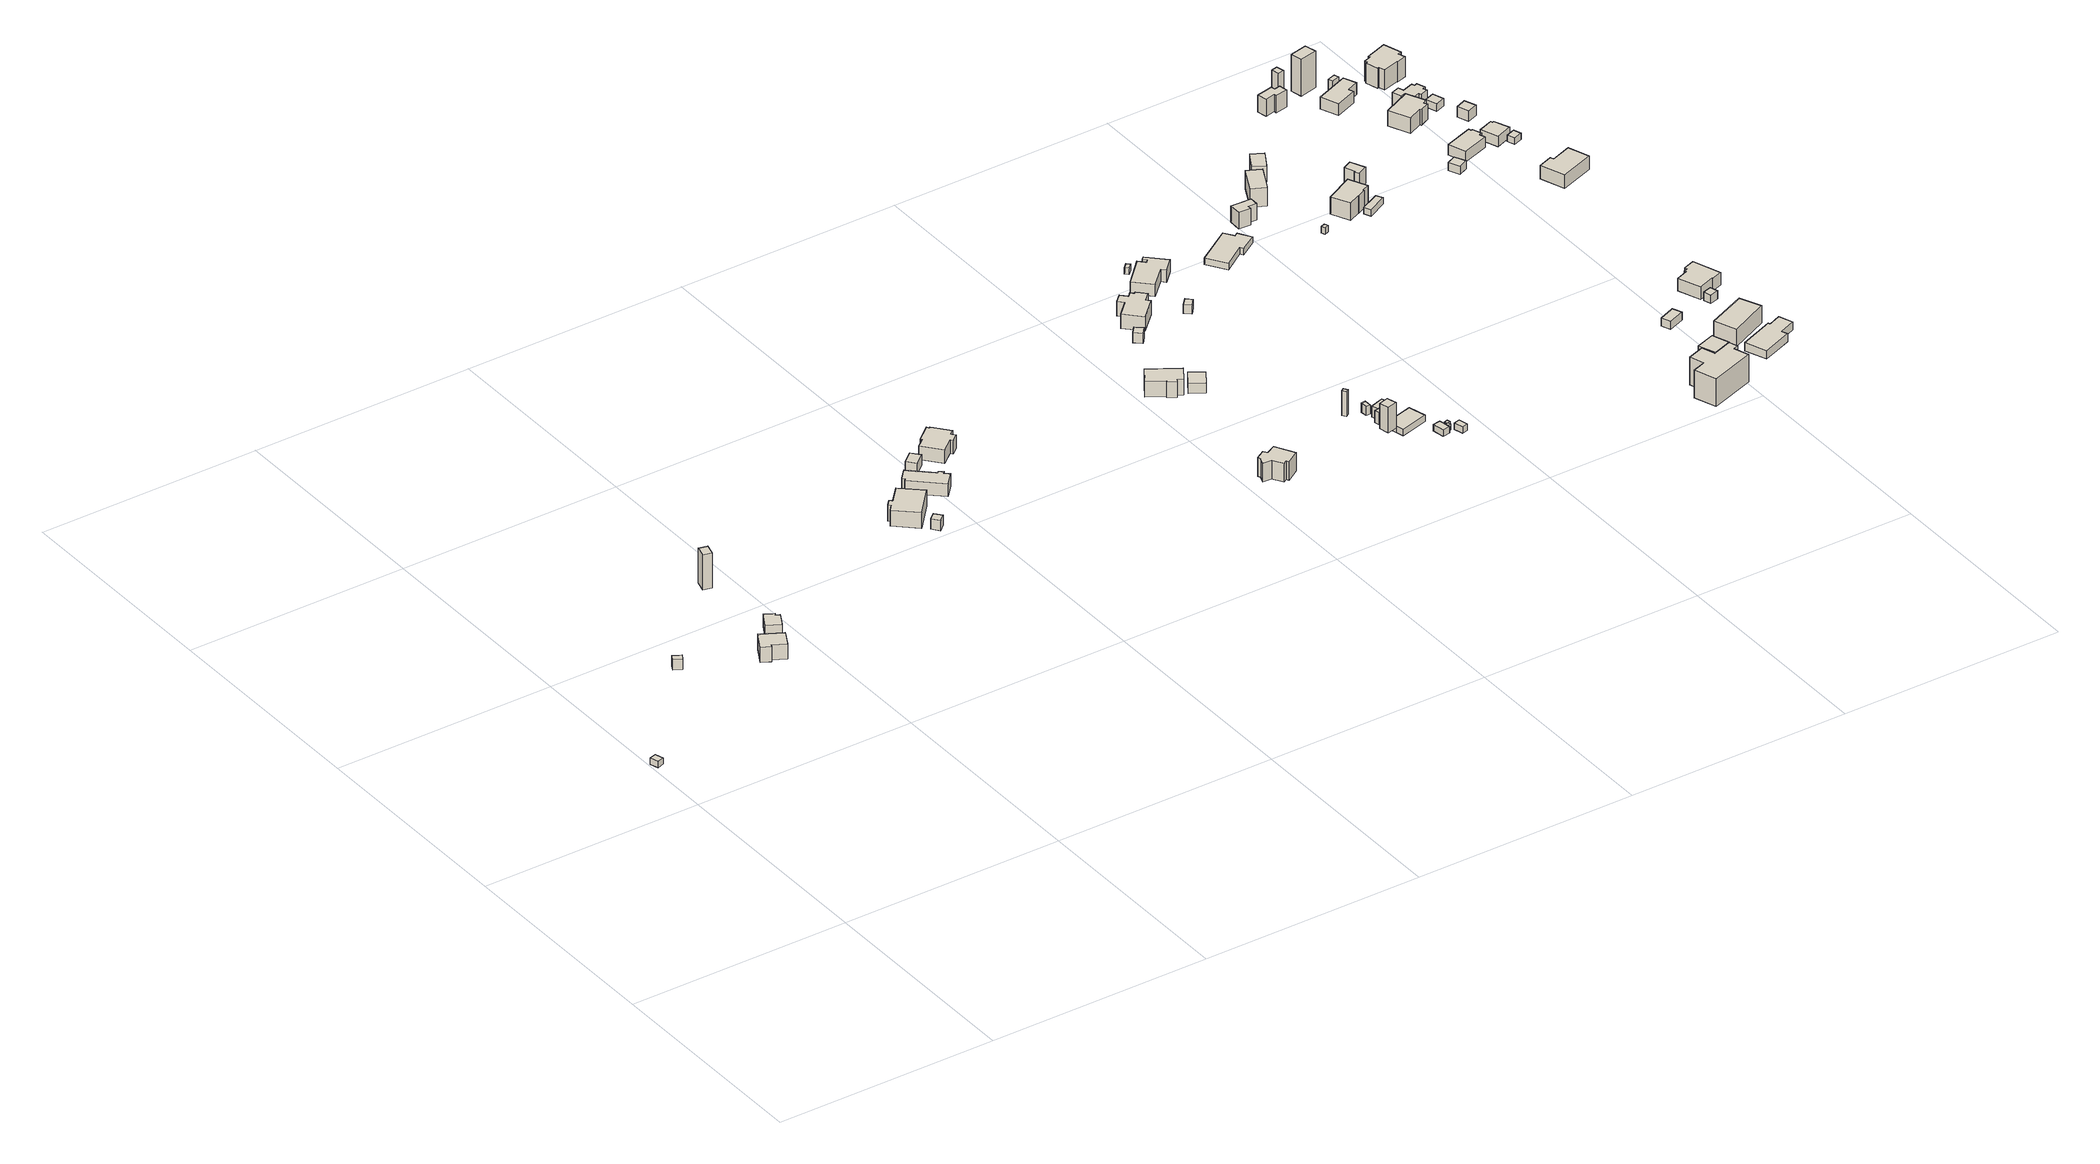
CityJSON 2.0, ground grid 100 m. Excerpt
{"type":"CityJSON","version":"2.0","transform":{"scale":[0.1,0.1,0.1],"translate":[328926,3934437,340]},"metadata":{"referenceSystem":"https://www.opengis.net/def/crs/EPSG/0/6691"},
"CityObjects":{
"building1":{"type":"Building","attributes":{"usage":"422","storeysAboveGround":1,"BuildingIDAttribute.prefecture":"14","BuildingIDAttribute.city":"14151","BuildingDetailAttribute.totalFloorArea":10.19,"BuildingDetailAttribute.buildingFootprintArea":10.19,"BuildingDetailAttribute.buildingStructureType":"601","BuildingDetailAttribute.buildingStructureOrgType":"1","BuildingDetailAttribute.orgUsage":"133","BuildingDetailAttribute.surveyYear":2015,"BuildingLandSlideRiskAttribute.description":"1","BuildingLandSlideRiskAttribute.areaType":"1"},"geometry":[{"type":"Solid","lod":"1","boundaries":[[[[0,1,2,3]],[[2,4,5,3]],[[1,6,4,2]],[[0,7,6,1]],[[3,5,7,0]],[[4,6,7,5]]]]}]},
"building2":{"type":"Building","attributes":{"usage":"422","measuredHeight":6.3,"storeysAboveGround":1,"BuildingIDAttribute.prefecture":"14","BuildingIDAttribute.city":"14151","BuildingDetailAttribute.totalFloorArea":9.42,"BuildingDetailAttribute.buildingFootprintArea":9.42,"BuildingDetailAttribute.buildingStructureType":"601","BuildingDetailAttribute.buildingStructureOrgType":"1","BuildingDetailAttribute.orgUsage":"133","BuildingDetailAttribute.surveyYear":2015,"BuildingLandSlideRiskAttribute.description":"1","BuildingLandSlideRiskAttribute.areaType":"1"},"geometry":[{"type":"Solid","lod":"1","boundaries":[[[[8,9,10,11]],[[10,12,13,11]],[[9,14,12,10]],[[8,15,14,9]],[[11,13,15,8]],[[12,14,15,13]]]]}]},
"building3":{"type":"Building","attributes":{"usage":"422","measuredHeight":7.4,"storeysAboveGround":1,"BuildingIDAttribute.prefecture":"14","BuildingIDAttribute.city":"14151","BuildingDetailAttribute.totalFloorArea":75.55,"BuildingDetailAttribute.buildingFootprintArea":75.55,"BuildingDetailAttribute.buildingStructureType":"601","BuildingDetailAttribute.buildingStructureOrgType":"1","BuildingDetailAttribute.orgUsage":"133","BuildingDetailAttribute.surveyYear":2015,"BuildingLandSlideRiskAttribute.description":"1","BuildingLandSlideRiskAttribute.areaType":"1"},"geometry":[{"type":"Solid","lod":"1","boundaries":[[[[16,17,18,19,20,21]],[[20,22,23,21]],[[19,24,22,20]],[[18,25,24,19]],[[17,26,25,18]],[[16,27,26,17]],[[21,23,27,16]],[[22,24,25,26,27,23]]]]}]},
"building4":{"type":"Building","attributes":{"usage":"422","measuredHeight":6.8,"storeysAboveGround":1,"BuildingIDAttribute.prefecture":"14","BuildingIDAttribute.city":"14151","BuildingDetailAttribute.totalFloorArea":19.65,"BuildingDetailAttribute.buildingFootprintArea":19.65,"BuildingDetailAttribute.buildingStructureType":"601","BuildingDetailAttribute.buildingStructureOrgType":"1","BuildingDetailAttribute.orgUsage":"133","BuildingDetailAttribute.surveyYear":2015,"BuildingLandSlideRiskAttribute.description":"1","BuildingLandSlideRiskAttribute.areaType":"1"},"geometry":[{"type":"Solid","lod":"1","boundaries":[[[[28,29,30,31,32,33]],[[32,34,35,33]],[[31,36,34,32]],[[30,37,36,31]],[[29,38,37,30]],[[28,39,38,29]],[[33,35,39,28]],[[34,36,37,38,39,35]]]]}]},
"building5":{"type":"Building","attributes":{"measuredHeight":18.3,"BuildingIDAttribute.prefecture":"14","BuildingIDAttribute.city":"14151","BuildingDetailAttribute.surveyYear":2015,"BuildingLandSlideRiskAttribute.description":"1","BuildingLandSlideRiskAttribute.areaType":"1"},"geometry":[{"type":"Solid","lod":"1","boundaries":[[[[40,41,42,43]],[[42,44,45,43]],[[41,46,44,42]],[[40,47,46,41]],[[43,45,47,40]],[[44,46,47,45]]]]}]},
"building6":{"type":"Building","attributes":{"usage":"411","measuredHeight":9.2,"storeysAboveGround":2,"BuildingIDAttribute.prefecture":"14","BuildingIDAttribute.city":"14151","BuildingDetailAttribute.totalFloorArea":273.67,"BuildingDetailAttribute.buildingFootprintArea":136.83,"BuildingDetailAttribute.buildingStructureType":"601","BuildingDetailAttribute.buildingStructureOrgType":"1","BuildingDetailAttribute.orgUsage":"10","BuildingDetailAttribute.surveyYear":2015,"BuildingLandSlideRiskAttribute.description":"1","BuildingLandSlideRiskAttribute.areaType":"1"},"geometry":[{"type":"Solid","lod":"1","boundaries":[[[[48,49,50,51,52,53,54,55]],[[54,56,57,55]],[[53,58,56,54]],[[52,59,58,53]],[[51,60,59,52]],[[50,61,60,51]],[[49,62,61,50]],[[48,63,62,49]],[[55,57,63,48]],[[56,58,59,60,61,62,63,57]]]]}]},
"building7":{"type":"Building","attributes":{"measuredHeight":5.4,"BuildingIDAttribute.prefecture":"14","BuildingIDAttribute.city":"14151","BuildingDetailAttribute.surveyYear":2015,"BuildingLandSlideRiskAttribute.description":"1","BuildingLandSlideRiskAttribute.areaType":"1"},"geometry":[{"type":"Solid","lod":"1","boundaries":[[[[64,65,66,67]],[[66,68,69,67]],[[65,70,68,66]],[[64,71,70,65]],[[67,69,71,64]],[[68,70,71,69]]]]}]},
"building8":{"type":"Building","attributes":{"usage":"411","measuredHeight":6.7,"storeysAboveGround":1,"BuildingIDAttribute.prefecture":"14","BuildingIDAttribute.city":"14151","BuildingDetailAttribute.totalFloorArea":106.55,"BuildingDetailAttribute.buildingFootprintArea":106.55,"BuildingDetailAttribute.buildingStructureType":"601","BuildingDetailAttribute.buildingStructureOrgType":"1","BuildingDetailAttribute.orgUsage":"10","BuildingDetailAttribute.surveyYear":2015,"BuildingLandSlideRiskAttribute.description":"1","BuildingLandSlideRiskAttribute.areaType":"1"},"geometry":[{"type":"Solid","lod":"1","boundaries":[[[[72,73,74,75,76,77,78,79,80,81]],[[80,82,83,81]],[[79,84,82,80]],[[78,85,84,79]],[[77,86,85,78]],[[76,87,86,77]],[[75,88,87,76]],[[74,89,88,75]],[[73,90,89,74]],[[72,91,90,73]],[[81,83,91,72]],[[82,84,85,86,87,88,89,90,91,83]]]]}]},
"building9":{"type":"Building","attributes":{"usage":"411","measuredHeight":5.5,"storeysAboveGround":1,"BuildingIDAttribute.prefecture":"14","BuildingIDAttribute.city":"14151","BuildingDetailAttribute.totalFloorArea":28.78,"BuildingDetailAttribute.buildingFootprintArea":28.78,"BuildingDetailAttribute.buildingStructureType":"601","BuildingDetailAttribute.buildingStructureOrgType":"1","BuildingDetailAttribute.orgUsage":"10","BuildingDetailAttribute.surveyYear":2015},"geometry":[{"type":"Solid","lod":"1","boundaries":[[[[92,93,94,95]],[[94,96,97,95]],[[93,98,96,94]],[[92,99,98,93]],[[95,97,99,92]],[[96,98,99,97]]]]}]},
"building10":{"type":"Building","attributes":{"usage":"411","measuredHeight":8.8,"storeysAboveGround":2,"BuildingIDAttribute.prefecture":"14","BuildingIDAttribute.city":"14151","BuildingDetailAttribute.totalFloorArea":216.86,"BuildingDetailAttribute.buildingFootprintArea":108.43,"BuildingDetailAttribute.buildingStructureType":"601","BuildingDetailAttribute.buildingStructureOrgType":"1","BuildingDetailAttribute.orgUsage":"10","BuildingDetailAttribute.surveyYear":2015},"geometry":[{"type":"Solid","lod":"1","boundaries":[[[[100,101,102,103,104,105,106,107,108,109,110,111]],[[110,112,113,111]],[[109,114,112,110]],[[108,115,114,109]],[[107,116,115,108]],[[106,117,116,107]],[[105,118,117,106]],[[104,119,118,105]],[[103,120,119,104]],[[102,121,120,103]],[[101,122,121,102]],[[100,123,122,101]],[[111,113,123,100]],[[112,114,115,116,117,118,119,120,121,122,123,113]]]]}]},
"building11":{"type":"Building","attributes":{"usage":"411","measuredHeight":16.4,"storeysAboveGround":1,"BuildingIDAttribute.prefecture":"14","BuildingIDAttribute.city":"14151","BuildingDetailAttribute.totalFloorArea":90.02,"BuildingDetailAttribute.buildingFootprintArea":90.02,"BuildingDetailAttribute.buildingStructureType":"601","BuildingDetailAttribute.buildingStructureOrgType":"1","BuildingDetailAttribute.orgUsage":"10","BuildingDetailAttribute.surveyYear":2015},"geometry":[{"type":"Solid","lod":"1","boundaries":[[[[124,125,126,127,128,129,130,131,132,133,134]],[[133,135,136,134]],[[132,137,135,133]],[[131,138,137,132]],[[130,139,138,131]],[[129,140,139,130]],[[128,141,140,129]],[[127,142,141,128]],[[126,143,142,127]],[[125,144,143,126]],[[124,145,144,125]],[[134,136,145,124]],[[135,137,138,139,140,141,142,143,144,145,136]]]]}]},
"building12":{"type":"Building","attributes":{"measuredHeight":16.1,"BuildingIDAttribute.prefecture":"14","BuildingIDAttribute.city":"14151","BuildingDetailAttribute.surveyYear":2015},"geometry":[{"type":"Solid","lod":"1","boundaries":[[[[146,147,148,149]],[[148,150,151,149]],[[147,152,150,148]],[[146,153,152,147]],[[149,151,153,146]],[[150,152,153,151]]]]}]},
"building13":{"type":"Building","attributes":{"usage":"411","measuredHeight":8.1,"storeysAboveGround":1,"BuildingIDAttribute.prefecture":"14","BuildingIDAttribute.city":"14151","BuildingDetailAttribute.totalFloorArea":107.47,"BuildingDetailAttribute.buildingFootprintArea":107.47,"BuildingDetailAttribute.buildingStructureType":"601","BuildingDetailAttribute.buildingStructureOrgType":"1","BuildingDetailAttribute.orgUsage":"10","BuildingDetailAttribute.surveyYear":2015,"BuildingLandSlideRiskAttribute.description":"1","BuildingLandSlideRiskAttribute.areaType":"1"},"geometry":[{"type":"Solid","lod":"1","boundaries":[[[[154,155,156,157,158,159,160,161]],[[160,162,163,161]],[[159,164,162,160]],[[158,165,164,159]],[[157,166,165,158]],[[156,167,166,157]],[[155,168,167,156]],[[154,169,168,155]],[[161,163,169,154]],[[162,164,165,166,167,168,169,163]]]]}]},
"building14":{"type":"Building","attributes":{"measuredHeight":11.3,"BuildingIDAttribute.prefecture":"14","BuildingIDAttribute.city":"14151","BuildingDetailAttribute.surveyYear":2015},"geometry":[{"type":"Solid","lod":"1","boundaries":[[[[170,171,172,173]],[[172,174,175,173]],[[171,176,174,172]],[[170,177,176,171]],[[173,175,177,170]],[[174,176,177,175]]]]}]},
"building15":{"type":"Building","attributes":{"measuredHeight":12.8,"BuildingIDAttribute.prefecture":"14","BuildingIDAttribute.city":"14151","BuildingDetailAttribute.surveyYear":2015,"BuildingLandSlideRiskAttribute.description":"1","BuildingLandSlideRiskAttribute.areaType":"1"},"geometry":[{"type":"Solid","lod":"1","boundaries":[[[[178,179,180,181]],[[180,182,183,181]],[[179,184,182,180]],[[178,185,184,179]],[[181,183,185,178]],[[182,184,185,183]]]]}]},
"building16":{"type":"Building","attributes":{"measuredHeight":8.2,"BuildingIDAttribute.prefecture":"14","BuildingIDAttribute.city":"14151","BuildingDetailAttribute.surveyYear":2015},"geometry":[{"type":"Solid","lod":"1","boundaries":[[[[186,187,188,189]],[[188,190,191,189]],[[187,192,190,188]],[[186,193,192,187]],[[189,191,193,186]],[[190,192,193,191]]]]}]},
"building17":{"type":"Building","attributes":{"measuredHeight":5.4,"BuildingIDAttribute.prefecture":"14","BuildingIDAttribute.city":"14151","BuildingDetailAttribute.surveyYear":2015,"BuildingLandSlideRiskAttribute.description":"1","BuildingLandSlideRiskAttribute.areaType":"1"},"geometry":[{"type":"Solid","lod":"1","boundaries":[[[[194,195,196,197]],[[196,198,199,197]],[[195,200,198,196]],[[194,201,200,195]],[[197,199,201,194]],[[198,200,201,199]]]]}]},
"building18":{"type":"Building","attributes":{"usage":"451","measuredHeight":5.1,"storeysAboveGround":1,"BuildingIDAttribute.prefecture":"14","BuildingIDAttribute.city":"14151","BuildingDetailAttribute.totalFloorArea":43.35,"BuildingDetailAttribute.buildingFootprintArea":43.35,"BuildingDetailAttribute.buildingStructureType":"601","BuildingDetailAttribute.buildingStructureOrgType":"1","BuildingDetailAttribute.orgUsage":"200","BuildingDetailAttribute.surveyYear":2015,"BuildingLandSlideRiskAttribute.description":"1","BuildingLandSlideRiskAttribute.areaType":"1"},"geometry":[{"type":"Solid","lod":"1","boundaries":[[[[202,203,204,205]],[[204,206,207,205]],[[203,208,206,204]],[[202,209,208,203]],[[205,207,209,202]],[[206,208,209,207]]]]}]},
"building19":{"type":"Building","attributes":{"usage":"411","storeysAboveGround":2,"BuildingIDAttribute.prefecture":"14","BuildingIDAttribute.city":"14151","BuildingDetailAttribute.totalFloorArea":232.28,"BuildingDetailAttribute.buildingFootprintArea":116.14,"BuildingDetailAttribute.buildingStructureType":"601","BuildingDetailAttribute.buildingStructureOrgType":"1","BuildingDetailAttribute.orgUsage":"10","BuildingDetailAttribute.surveyYear":2015,"BuildingLandSlideRiskAttribute.description":"1","BuildingLandSlideRiskAttribute.areaType":"1"},"geometry":[{"type":"Solid","lod":"1","boundaries":[[[[210,211,212,213,214]],[[213,215,216,214]],[[212,217,215,213]],[[211,218,217,212]],[[210,219,218,211]],[[214,216,219,210]],[[215,217,218,219,216]]]]}]},
"building20":{"type":"Building","attributes":{"usage":"411","storeysAboveGround":2,"BuildingIDAttribute.prefecture":"14","BuildingIDAttribute.city":"14151","BuildingDetailAttribute.totalFloorArea":31.15,"BuildingDetailAttribute.buildingFootprintArea":15.57,"BuildingDetailAttribute.buildingStructureType":"601","BuildingDetailAttribute.buildingStructureOrgType":"1","BuildingDetailAttribute.orgUsage":"10","BuildingDetailAttribute.surveyYear":2015,"BuildingLandSlideRiskAttribute.description":"1","BuildingLandSlideRiskAttribute.areaType":"1"},"geometry":[{"type":"Solid","lod":"1","boundaries":[[[[220,221,222,223]],[[222,224,225,223]],[[221,226,224,222]],[[220,227,226,221]],[[223,225,227,220]],[[224,226,227,225]]]]}]},
"building21":{"type":"Building","attributes":{"BuildingIDAttribute.prefecture":"14","BuildingIDAttribute.city":"14151","BuildingDetailAttribute.surveyYear":2015,"BuildingLandSlideRiskAttribute.description":"1","BuildingLandSlideRiskAttribute.areaType":"1"},"geometry":[{"type":"Solid","lod":"1","boundaries":[[[[228,229,230,231,232,233,234,235]],[[234,236,237,235]],[[233,238,236,234]],[[232,239,238,233]],[[231,240,239,232]],[[230,241,240,231]],[[229,242,241,230]],[[228,243,242,229]],[[235,237,243,228]],[[236,238,239,240,241,242,243,237]]]]}]},
"building22":{"type":"Building","attributes":{"measuredHeight":5.1,"BuildingIDAttribute.prefecture":"14","BuildingIDAttribute.city":"14151","BuildingDetailAttribute.surveyYear":2015},"geometry":[{"type":"Solid","lod":"1","boundaries":[[[[244,245,246,247]],[[246,248,249,247]],[[245,250,248,246]],[[244,251,250,245]],[[247,249,251,244]],[[248,250,251,249]]]]}]},
"building23":{"type":"Building","attributes":{"BuildingIDAttribute.prefecture":"14","BuildingIDAttribute.city":"14151","BuildingDetailAttribute.surveyYear":2015,"BuildingLandSlideRiskAttribute.description":"1","BuildingLandSlideRiskAttribute.areaType":"1"},"geometry":[{"type":"Solid","lod":"1","boundaries":[[[[252,253,254,255]],[[254,256,257,255]],[[253,258,256,254]],[[252,259,258,253]],[[255,257,259,252]],[[256,258,259,257]]]]}]},
"building24":{"type":"Building","attributes":{"usage":"411","measuredHeight":8.2,"storeysAboveGround":2,"BuildingIDAttribute.prefecture":"14","BuildingIDAttribute.city":"14151","BuildingDetailAttribute.totalFloorArea":220.27,"BuildingDetailAttribute.buildingFootprintArea":110.14,"BuildingDetailAttribute.buildingStructureType":"601","BuildingDetailAttribute.buildingStructureOrgType":"1","BuildingDetailAttribute.orgUsage":"10","BuildingDetailAttribute.surveyYear":2015},"geometry":[{"type":"Solid","lod":"1","boundaries":[[[[260,261,262,263,264,265,266,267,268,269,270,271]],[[270,272,273,271]],[[269,274,272,270]],[[268,275,274,269]],[[267,276,275,268]],[[266,277,276,267]],[[265,278,277,266]],[[264,279,278,265]],[[263,280,279,264]],[[262,281,280,263]],[[261,282,281,262]],[[260,283,282,261]],[[271,273,283,260]],[[272,274,275,276,277,278,279,280,281,282,283,273]]]]}]},
"building25":{"type":"Building","attributes":{"measuredHeight":4.7,"BuildingIDAttribute.prefecture":"14","BuildingIDAttribute.city":"14151","BuildingDetailAttribute.surveyYear":2015},"geometry":[{"type":"Solid","lod":"1","boundaries":[[[[284,285,286,287]],[[286,288,289,287]],[[285,290,288,286]],[[284,291,290,285]],[[287,289,291,284]],[[288,290,291,289]]]]}]},
"building26":{"type":"Building","attributes":{"usage":"411","measuredHeight":8.2,"storeysAboveGround":2,"BuildingIDAttribute.prefecture":"14","BuildingIDAttribute.city":"14151","BuildingDetailAttribute.totalFloorArea":263.45,"BuildingDetailAttribute.buildingFootprintArea":131.73,"BuildingDetailAttribute.buildingStructureType":"601","BuildingDetailAttribute.buildingStructureOrgType":"1","BuildingDetailAttribute.orgUsage":"10","BuildingDetailAttribute.surveyYear":2015},"geometry":[{"type":"Solid","lod":"1","boundaries":[[[[292,293,294,295,296,297,298,299,300,301]],[[300,302,303,301]],[[299,304,302,300]],[[298,305,304,299]],[[297,306,305,298]],[[296,307,306,297]],[[295,308,307,296]],[[294,309,308,295]],[[293,310,309,294]],[[292,311,310,293]],[[301,303,311,292]],[[302,304,305,306,307,308,309,310,311,303]]]]}]},
"building27":{"type":"Building","attributes":{"BuildingIDAttribute.prefecture":"14","BuildingIDAttribute.city":"14151","BuildingDetailAttribute.surveyYear":2015},"geometry":[{"type":"Solid","lod":"1","boundaries":[[[[312,313,314,315]],[[314,316,317,315]],[[313,318,316,314]],[[312,319,318,313]],[[315,317,319,312]],[[316,318,319,317]]]]}]},
"building28":{"type":"Building","attributes":{"usage":"411","storeysAboveGround":1,"BuildingIDAttribute.prefecture":"14","BuildingIDAttribute.city":"14151","BuildingDetailAttribute.totalFloorArea":179.4,"BuildingDetailAttribute.buildingFootprintArea":179.4,"BuildingDetailAttribute.buildingStructureType":"601","BuildingDetailAttribute.buildingStructureOrgType":"1","BuildingDetailAttribute.orgUsage":"10","BuildingDetailAttribute.surveyYear":2015},"geometry":[{"type":"Solid","lod":"1","boundaries":[[[[320,321,322,323,324,325,326,327]],[[326,328,329,327]],[[325,330,328,326]],[[324,331,330,325]],[[323,332,331,324]],[[322,333,332,323]],[[321,334,333,322]],[[320,335,334,321]],[[327,329,335,320]],[[328,330,331,332,333,334,335,329]]]]}]},
"building29":{"type":"Building","attributes":{"usage":"411","measuredHeight":8.6,"storeysAboveGround":2,"BuildingIDAttribute.prefecture":"14","BuildingIDAttribute.city":"14151","BuildingDetailAttribute.totalFloorArea":76.96,"BuildingDetailAttribute.buildingFootprintArea":38.48,"BuildingDetailAttribute.buildingStructureType":"601","BuildingDetailAttribute.buildingStructureOrgType":"1","BuildingDetailAttribute.orgUsage":"10","BuildingDetailAttribute.surveyYear":2015},"geometry":[{"type":"Solid","lod":"1","boundaries":[[[[336,337,338,339,340,341]],[[340,342,343,341]],[[339,344,342,340]],[[338,345,344,339]],[[337,346,345,338]],[[336,347,346,337]],[[341,343,347,336]],[[342,344,345,346,347,343]]]]}]},
"building30":{"type":"Building","attributes":{"usage":"451","measuredHeight":20.8,"storeysAboveGround":1,"BuildingIDAttribute.prefecture":"14","BuildingIDAttribute.city":"14151","BuildingDetailAttribute.totalFloorArea":128.22,"BuildingDetailAttribute.buildingFootprintArea":128.22,"BuildingDetailAttribute.buildingStructureType":"601","BuildingDetailAttribute.buildingStructureOrgType":"1","BuildingDetailAttribute.orgUsage":"200","BuildingDetailAttribute.surveyYear":2015},"geometry":[{"type":"Solid","lod":"1","boundaries":[[[[348,349,350,351,352,353,354,355,356,357]],[[356,358,359,357]],[[355,360,358,356]],[[354,361,360,355]],[[353,362,361,354]],[[352,363,362,353]],[[351,364,363,352]],[[350,365,364,351]],[[349,366,365,350]],[[348,367,366,349]],[[357,359,367,348]],[[358,360,361,362,363,364,365,366,367,359]]]]}]},
"building31":{"type":"Building","attributes":{"BuildingIDAttribute.prefecture":"14","BuildingIDAttribute.city":"14151","BuildingDetailAttribute.surveyYear":2015},"geometry":[{"type":"Solid","lod":"1","boundaries":[[[[368,369,370,371]],[[370,372,373,371]],[[369,374,372,370]],[[368,375,374,369]],[[371,373,375,368]],[[372,374,375,373]]]]}]},
"building32":{"type":"Building","attributes":{"measuredHeight":10.4,"BuildingIDAttribute.prefecture":"14","BuildingIDAttribute.city":"14151","BuildingDetailAttribute.surveyYear":2015},"geometry":[{"type":"Solid","lod":"1","boundaries":[[[[376,377,378,379]],[[378,380,381,379]],[[377,382,380,378]],[[376,383,382,377]],[[379,381,383,376]],[[380,382,383,381]]]]}]},
"building33":{"type":"Building","attributes":{"usage":"411","measuredHeight":10.1,"storeysAboveGround":1,"BuildingIDAttribute.prefecture":"14","BuildingIDAttribute.city":"14151","BuildingDetailAttribute.totalFloorArea":69.67,"BuildingDetailAttribute.buildingFootprintArea":69.67,"BuildingDetailAttribute.buildingStructureType":"601","BuildingDetailAttribute.buildingStructureOrgType":"1","BuildingDetailAttribute.orgUsage":"10","BuildingDetailAttribute.surveyYear":2015,"BuildingLandSlideRiskAttribute.description":"1","BuildingLandSlideRiskAttribute.areaType":"1"},"geometry":[{"type":"Solid","lod":"1","boundaries":[[[[384,385,386,387]],[[386,388,389,387]],[[385,390,388,386]],[[384,391,390,385]],[[387,389,391,384]],[[388,390,391,389]]]]}]},
"building34":{"type":"Building","attributes":{"measuredHeight":4.2,"BuildingIDAttribute.prefecture":"14","BuildingIDAttribute.city":"14151","BuildingDetailAttribute.surveyYear":2015},"geometry":[{"type":"Solid","lod":"1","boundaries":[[[[392,393,394,395]],[[394,396,397,395]],[[393,398,396,394]],[[392,399,398,393]],[[395,397,399,392]],[[396,398,399,397]]]]}]},
"building35":{"type":"Building","attributes":{"usage":"411","measuredHeight":9.4,"storeysAboveGround":2,"BuildingIDAttribute.prefecture":"14","BuildingIDAttribute.city":"14151","BuildingDetailAttribute.totalFloorArea":213.26,"BuildingDetailAttribute.buildingFootprintArea":106.63,"BuildingDetailAttribute.buildingStructureType":"601","BuildingDetailAttribute.buildingStructureOrgType":"1","BuildingDetailAttribute.orgUsage":"10","BuildingDetailAttribute.surveyYear":2015},"geometry":[{"type":"Solid","lod":"1","boundaries":[[[[400,401,402,403,404,405,406,407]],[[406,408,409,407]],[[405,410,408,406]],[[404,411,410,405]],[[403,412,411,404]],[[402,413,412,403]],[[401,414,413,402]],[[400,415,414,401]],[[407,409,415,400]],[[408,410,411,412,413,414,415,409]]]]}]},
"building36":{"type":"Building","attributes":{"BuildingIDAttribute.prefecture":"14","BuildingIDAttribute.city":"14151","BuildingDetailAttribute.surveyYear":2015},"geometry":[{"type":"Solid","lod":"1","boundaries":[[[[416,417,418,419]],[[418,420,421,419]],[[417,422,420,418]],[[416,423,422,417]],[[419,421,423,416]],[[420,422,423,421]]]]}]},
"building37":{"type":"Building","attributes":{"usage":"411","measuredHeight":8,"storeysAboveGround":1,"BuildingIDAttribute.prefecture":"14","BuildingIDAttribute.city":"14151","BuildingDetailAttribute.totalFloorArea":41.33,"BuildingDetailAttribute.buildingFootprintArea":41.33,"BuildingDetailAttribute.buildingStructureType":"601","BuildingDetailAttribute.buildingStructureOrgType":"1","BuildingDetailAttribute.orgUsage":"10","BuildingDetailAttribute.surveyYear":2015,"BuildingLandSlideRiskAttribute.description":"1","BuildingLandSlideRiskAttribute.areaType":"1"},"geometry":[{"type":"Solid","lod":"1","boundaries":[[[[424,425,426,427]],[[426,428,429,427]],[[425,430,428,426]],[[424,431,430,425]],[[427,429,431,424]],[[428,430,431,429]]]]}]},
"building38":{"type":"Building","attributes":{"usage":"411","measuredHeight":5.8,"storeysAboveGround":1,"BuildingIDAttribute.prefecture":"14","BuildingIDAttribute.city":"14151","BuildingDetailAttribute.totalFloorArea":170.29,"BuildingDetailAttribute.buildingFootprintArea":170.29,"BuildingDetailAttribute.buildingStructureType":"601","BuildingDetailAttribute.buildingStructureOrgType":"1","BuildingDetailAttribute.orgUsage":"10","BuildingDetailAttribute.surveyYear":2015},"geometry":[{"type":"Solid","lod":"1","boundaries":[[[[432,433,434,435,436,437,438,439]],[[438,440,441,439]],[[437,442,440,438]],[[436,443,442,437]],[[435,444,443,436]],[[434,445,444,435]],[[433,446,445,434]],[[432,447,446,433]],[[439,441,447,432]],[[440,442,443,444,445,446,447,441]]]]}]},
"building39":{"type":"Building","attributes":{"usage":"411","measuredHeight":9.8,"storeysAboveGround":1,"BuildingIDAttribute.prefecture":"14","BuildingIDAttribute.city":"14151","BuildingDetailAttribute.totalFloorArea":155.16,"BuildingDetailAttribute.buildingFootprintArea":155.16,"BuildingDetailAttribute.buildingStructureType":"601","BuildingDetailAttribute.buildingStructureOrgType":"1","BuildingDetailAttribute.orgUsage":"10","BuildingDetailAttribute.surveyYear":2015},"geometry":[{"type":"Solid","lod":"1","boundaries":[[[[448,449,450,451]],[[450,452,453,451]],[[449,454,452,450]],[[448,455,454,449]],[[451,453,455,448]],[[452,454,455,453]]]]}]},
"building40":{"type":"Building","attributes":{"usage":"421","measuredHeight":8.1,"storeysAboveGround":2,"BuildingIDAttribute.prefecture":"14","BuildingIDAttribute.city":"14151","BuildingDetailAttribute.totalFloorArea":47.65,"BuildingDetailAttribute.buildingFootprintArea":23.82,"BuildingDetailAttribute.buildingStructureType":"610","BuildingDetailAttribute.buildingStructureOrgType":"2","BuildingDetailAttribute.orgUsage":"120","BuildingDetailAttribute.surveyYear":2015},"geometry":[{"type":"Solid","lod":"1","boundaries":[[[[456,457,458,459,460,461]],[[460,462,463,461]],[[459,464,462,460]],[[458,465,464,459]],[[457,466,465,458]],[[456,467,466,457]],[[461,463,467,456]],[[462,464,465,466,467,463]]]]}]},
"building41":{"type":"Building","attributes":{"measuredHeight":4.5,"BuildingIDAttribute.prefecture":"14","BuildingIDAttribute.city":"14151","BuildingDetailAttribute.surveyYear":2015},"geometry":[{"type":"Solid","lod":"1","boundaries":[[[[468,469,470,471]],[[470,472,473,471]],[[469,474,472,470]],[[468,475,474,469]],[[471,473,475,468]],[[472,474,475,473]]]]}]},
"building42":{"type":"Building","attributes":{"usage":"411","measuredHeight":6.5,"storeysAboveGround":1,"BuildingIDAttribute.prefecture":"14","BuildingIDAttribute.city":"14151","BuildingDetailAttribute.totalFloorArea":122.67,"BuildingDetailAttribute.buildingFootprintArea":122.67,"BuildingDetailAttribute.buildingStructureType":"601","BuildingDetailAttribute.buildingStructureOrgType":"1","BuildingDetailAttribute.orgUsage":"10","BuildingDetailAttribute.surveyYear":2015},"geometry":[{"type":"Solid","lod":"1","boundaries":[[[[476,477,478,479,480,481,482,483,484,485]],[[484,486,487,485]],[[483,488,486,484]],[[482,489,488,483]],[[481,490,489,482]],[[480,491,490,481]],[[479,492,491,480]],[[478,493,492,479]],[[477,494,493,478]],[[476,495,494,477]],[[485,487,495,476]],[[486,488,489,490,491,492,493,494,495,487]]]]}]},
"building43":{"type":"Building","attributes":{"measuredHeight":4.2,"BuildingIDAttribute.prefecture":"14","BuildingIDAttribute.city":"14151","BuildingDetailAttribute.surveyYear":2015},"geometry":[{"type":"Solid","lod":"1","boundaries":[[[[496,497,498,499]],[[498,500,501,499]],[[497,502,500,498]],[[496,503,502,497]],[[499,501,503,496]],[[500,502,503,501]]]]}]},
"building44":{"type":"Building","attributes":{"usage":"411","measuredHeight":12,"storeysAboveGround":1,"BuildingIDAttribute.prefecture":"14","BuildingIDAttribute.city":"14151","BuildingDetailAttribute.totalFloorArea":37.33,"BuildingDetailAttribute.buildingFootprintArea":37.33,"BuildingDetailAttribute.buildingStructureType":"601","BuildingDetailAttribute.buildingStructureOrgType":"1","BuildingDetailAttribute.orgUsage":"10","BuildingDetailAttribute.surveyYear":2015,"BuildingLandSlideRiskAttribute.description":"1","BuildingLandSlideRiskAttribute.areaType":"1"},"geometry":[{"type":"Solid","lod":"1","boundaries":[[[[504,505,506,507,508,509,510,511]],[[510,512,513,511]],[[509,514,512,510]],[[508,515,514,509]],[[507,516,515,508]],[[506,517,516,507]],[[505,518,517,506]],[[504,519,518,505]],[[511,513,519,504]],[[512,514,515,516,517,518,519,513]]]]}]},
"building45":{"type":"Building","attributes":{"usage":"411","measuredHeight":13.9,"storeysAboveGround":1,"BuildingIDAttribute.prefecture":"14","BuildingIDAttribute.city":"14151","BuildingDetailAttribute.totalFloorArea":8.85,"BuildingDetailAttribute.buildingFootprintArea":8.85,"BuildingDetailAttribute.buildingStructureType":"601","BuildingDetailAttribute.buildingStructureOrgType":"1","BuildingDetailAttribute.orgUsage":"10","BuildingDetailAttribute.surveyYear":2015,"BuildingLandSlideRiskAttribute.description":"1","BuildingLandSlideRiskAttribute.areaType":"1"},"geometry":[{"type":"Solid","lod":"1","boundaries":[[[[520,521,522,523]],[[522,524,525,523]],[[521,526,524,522]],[[520,527,526,521]],[[523,525,527,520]],[[524,526,527,525]]]]}]},
"building46":{"type":"Building","attributes":{"usage":"411","measuredHeight":6,"storeysAboveGround":1,"BuildingIDAttribute.prefecture":"14","BuildingIDAttribute.city":"14151","BuildingDetailAttribute.totalFloorArea":75.45,"BuildingDetailAttribute.buildingFootprintArea":75.45,"BuildingDetailAttribute.buildingStructureType":"601","BuildingDetailAttribute.buildingStructureOrgType":"1","BuildingDetailAttribute.orgUsage":"10","BuildingDetailAttribute.surveyYear":2015},"geometry":[{"type":"Solid","lod":"1","boundaries":[[[[528,529,530,531,532,533,534,535]],[[534,536,537,535]],[[533,538,536,534]],[[532,539,538,533]],[[531,540,539,532]],[[530,541,540,531]],[[529,542,541,530]],[[528,543,542,529]],[[535,537,543,528]],[[536,538,539,540,541,542,543,537]]]]}]},
"building47":{"type":"Building","attributes":{"usage":"411","measuredHeight":6.6,"storeysAboveGround":1,"BuildingIDAttribute.prefecture":"14","BuildingIDAttribute.city":"14151","BuildingDetailAttribute.totalFloorArea":98.56,"BuildingDetailAttribute.buildingFootprintArea":98.56,"BuildingDetailAttribute.buildingStructureType":"601","BuildingDetailAttribute.buildingStructureOrgType":"1","BuildingDetailAttribute.orgUsage":"10","BuildingDetailAttribute.surveyYear":2015,"BuildingLandSlideRiskAttribute.description":"1","BuildingLandSlideRiskAttribute.areaType":"1"},"geometry":[{"type":"Solid","lod":"1","boundaries":[[[[544,545,546,547,548,549]],[[548,550,551,549]],[[547,552,550,548]],[[546,553,552,547]],[[545,554,553,546]],[[544,555,554,545]],[[549,551,555,544]],[[550,552,553,554,555,551]]]]}]},
"building48":{"type":"Building","attributes":{"usage":"411","measuredHeight":7.9,"storeysAboveGround":2,"BuildingIDAttribute.prefecture":"14","BuildingIDAttribute.city":"14151","BuildingDetailAttribute.totalFloorArea":198.16,"BuildingDetailAttribute.buildingFootprintArea":99.08,"BuildingDetailAttribute.buildingStructureType":"601","BuildingDetailAttribute.buildingStructureOrgType":"1","BuildingDetailAttribute.orgUsage":"10","BuildingDetailAttribute.surveyYear":2015},"geometry":[{"type":"Solid","lod":"1","boundaries":[[[[556,557,558,559,560,561,562,563]],[[562,564,565,563]],[[561,566,564,562]],[[560,567,566,561]],[[559,568,567,560]],[[558,569,568,559]],[[557,570,569,558]],[[556,571,570,557]],[[563,565,571,556]],[[564,566,567,568,569,570,571,565]]]]}]},
"building49":{"type":"Building","attributes":{"usage":"411","measuredHeight":7.7,"storeysAboveGround":2,"BuildingIDAttribute.prefecture":"14","BuildingIDAttribute.city":"14151","BuildingDetailAttribute.totalFloorArea":244.21,"BuildingDetailAttribute.buildingFootprintArea":122.11,"BuildingDetailAttribute.buildingStructureType":"601","BuildingDetailAttribute.buildingStructureOrgType":"1","BuildingDetailAttribute.orgUsage":"10","BuildingDetailAttribute.surveyYear":2015},"geometry":[{"type":"Solid","lod":"1","boundaries":[[[[572,573,574,575,576,577]],[[576,578,579,577]],[[575,580,578,576]],[[574,581,580,575]],[[573,582,581,574]],[[572,583,582,573]],[[577,579,583,572]],[[578,580,581,582,583,579]]]]}]},
"building50":{"type":"Building","attributes":{"measuredHeight":8.6,"BuildingIDAttribute.prefecture":"14","BuildingIDAttribute.city":"14151","BuildingDetailAttribute.surveyYear":2015,"BuildingLandSlideRiskAttribute.description":"1","BuildingLandSlideRiskAttribute.areaType":"1"},"geometry":[{"type":"Solid","lod":"1","boundaries":[[[[584,585,586,587]],[[586,588,589,587]],[[585,590,588,586]],[[584,591,590,585]],[[587,589,591,584]],[[588,590,591,589]]]]}]},
"building51":{"type":"Building","attributes":{"usage":"411","measuredHeight":19.7,"storeysAboveGround":1,"BuildingIDAttribute.prefecture":"14","BuildingIDAttribute.city":"14151","BuildingDetailAttribute.totalFloorArea":33.98,"BuildingDetailAttribute.buildingFootprintArea":33.98,"BuildingDetailAttribute.buildingStructureType":"601","BuildingDetailAttribute.buildingStructureOrgType":"1","BuildingDetailAttribute.orgUsage":"10","BuildingDetailAttribute.surveyYear":2015,"BuildingLandSlideRiskAttribute.description":"1","BuildingLandSlideRiskAttribute.areaType":"1"},"geometry":[{"type":"Solid","lod":"1","boundaries":[[[[592,593,594,595]],[[594,596,597,595]],[[593,598,596,594]],[[592,599,598,593]],[[595,597,599,592]],[[596,598,599,597]]]]}]},
"building52":{"type":"Building","attributes":{"usage":"411","measuredHeight":5.6,"storeysAboveGround":1,"BuildingIDAttribute.prefecture":"14","BuildingIDAttribute.city":"14151","BuildingDetailAttribute.totalFloorArea":141.56,"BuildingDetailAttribute.buildingFootprintArea":141.56,"BuildingDetailAttribute.buildingStructureType":"601","BuildingDetailAttribute.buildingStructureOrgType":"1","BuildingDetailAttribute.orgUsage":"10","BuildingDetailAttribute.surveyYear":2015},"geometry":[{"type":"Solid","lod":"1","boundaries":[[[[600,601,602,603,604,605]],[[604,606,607,605]],[[603,608,606,604]],[[602,609,608,603]],[[601,610,609,602]],[[600,611,610,601]],[[605,607,611,600]],[[606,608,609,610,611,607]]]]}]},
"building53":{"type":"Building","attributes":{"usage":"451","measuredHeight":8.2,"storeysAboveGround":1,"BuildingIDAttribute.prefecture":"14","BuildingIDAttribute.city":"14151","BuildingDetailAttribute.totalFloorArea":52.91,"BuildingDetailAttribute.buildingFootprintArea":52.91,"BuildingDetailAttribute.buildingStructureType":"601","BuildingDetailAttribute.buildingStructureOrgType":"1","BuildingDetailAttribute.orgUsage":"200","BuildingDetailAttribute.surveyYear":2015},"geometry":[{"type":"Solid","lod":"1","boundaries":[[[[612,613,614,615,616,617,618,619,620,621,622,623,624,625]],[[624,626,627,625]],[[623,628,626,624]],[[622,629,628,623]],[[621,630,629,622]],[[620,631,630,621]],[[619,632,631,620]],[[618,633,632,619]],[[617,634,633,618]],[[616,635,634,617]],[[615,636,635,616]],[[614,637,636,615]],[[613,638,637,614]],[[612,639,638,613]],[[625,627,639,612]],[[626,628,629,630,631,632,633,634,635,636,637,638,639,627]]]]}]},
"building54":{"type":"Building","attributes":{"BuildingIDAttribute.prefecture":"14","BuildingIDAttribute.city":"14151","BuildingDetailAttribute.surveyYear":2015},"geometry":[{"type":"Solid","lod":"1","boundaries":[[[[640,641,642,643]],[[642,644,645,643]],[[641,646,644,642]],[[640,647,646,641]],[[643,645,647,640]],[[644,646,647,645]]]]}]},
"building55":{"type":"Building","attributes":{"measuredHeight":4.2,"BuildingIDAttribute.prefecture":"14","BuildingIDAttribute.city":"14151","BuildingDetailAttribute.surveyYear":2015},"geometry":[{"type":"Solid","lod":"1","boundaries":[[[[648,649,650,651]],[[650,652,653,651]],[[649,654,652,650]],[[648,655,654,649]],[[651,653,655,648]],[[652,654,655,653]]]]}]},
"building56":{"type":"Building","attributes":{"measuredHeight":7.8,"BuildingIDAttribute.prefecture":"14","BuildingIDAttribute.city":"14151","BuildingDetailAttribute.surveyYear":2015},"geometry":[{"type":"Solid","lod":"1","boundaries":[[[[656,657,658,659]],[[658,660,661,659]],[[657,662,660,658]],[[656,663,662,657]],[[659,661,663,656]],[[660,662,663,661]]]]}]},
"building57":{"type":"Building","attributes":{"usage":"411","measuredHeight":11.2,"storeysAboveGround":2,"BuildingIDAttribute.prefecture":"14","BuildingIDAttribute.city":"14151","BuildingDetailAttribute.totalFloorArea":210.74,"BuildingDetailAttribute.buildingFootprintArea":105.37,"BuildingDetailAttribute.buildingStructureType":"601","BuildingDetailAttribute.buildingStructureOrgType":"1","BuildingDetailAttribute.orgUsage":"10","BuildingDetailAttribute.surveyYear":2015},"geometry":[{"type":"Solid","lod":"1","boundaries":[[[[664,665,666,667,668,669,670,671,672,673,674,675,676,677]],[[676,678,679,677]],[[675,680,678,676]],[[674,681,680,675]],[[673,682,681,674]],[[672,683,682,673]],[[671,684,683,672]],[[670,685,684,671]],[[669,686,685,670]],[[668,687,686,669]],[[667,688,687,668]],[[666,689,688,667]],[[665,690,689,666]],[[664,691,690,665]],[[677,679,691,664]],[[678,680,681,682,683,684,685,686,687,688,689,690,691,679]]]]}]}
},
"vertices":[
[39,1345,7],[51,1308,7],[22,1298,7],[9,1336,7],[22,1298,37],[9,1336,37],[51,1308,37],[39,1345,37],
[451,1826,27],[486,1807,27],[472,1782,27],[438,1802,27],[472,1782,76],[438,1802,76],[486,1807,76],[451,1826,76],
[777,1528,152],[739,1458,152],[684,1488,152],[678,1477,152],[639,1498,152],[683,1579,152],[639,1498,222],[683,1579,222],[678,1477,222],[684,1488,222],[739,1458,222],[777,1528,222],
[770,1667,177],[810,1645,177],[805,1636,177],[822,1627,177],[789,1567,177],[732,1598,177],[789,1567,234],[732,1598,234],[822,1627,234],[805,1636,234],[810,1645,234],[770,1667,234],
[908,2242,20],[895,2192,20],[856,2202,20],[869,2252,20],[856,2202,182],[869,2252,182],[895,2192,182],[908,2242,182],
[1439,1559,437],[1347,1641,437],[1370,1667,437],[1360,1675,437],[1382,1700,437],[1394,1690,437],[1454,1756,437],[1544,1676,437],[1454,1756,511],[1544,1676,511],[1394,1690,511],[1382,1700,511],[1360,1675,511],[1370,1667,511],[1347,1641,511],[1439,1559,511],
[1486,1498,441],[1460,1530,441],[1490,1556,441],[1517,1525,441],[1490,1556,488],[1517,1525,488],[1460,1530,488],[1486,1498,488],
[1651,1755,455],[1669,1739,455],[1662,1732,455],[1682,1713,455],[1633,1660,455],[1508,1774,455],[1516,1783,455],[1506,1793,455],[1546,1837,455],[1644,1748,455],[1546,1837,514],[1644,1748,514],[1506,1793,514],[1516,1783,514],[1508,1774,514],[1633,1660,514],[1682,1713,514],[1662,1732,514],[1669,1739,514],[1651,1755,514],
[1617,1847,463],[1586,1884,463],[1635,1925,463],[1666,1888,463],[1635,1925,513],[1666,1888,513],[1586,1884,513],[1617,1847,513],
[1783,2001,472],[1841,1931,472],[1822,1915,472],[1836,1898,472],[1804,1872,472],[1796,1883,472],[1738,1836,472],[1673,1917,472],[1709,1946,472],[1704,1953,472],[1771,2007,472],[1778,1997,472],[1771,2007,535],[1778,1997,535],[1704,1953,535],[1709,1946,535],[1673,1917,535],[1738,1836,535],[1796,1883,535],[1804,1872,535],[1836,1898,535],[1822,1915,535],[1841,1931,535],[1783,2001,535],
[2515,642,758],[2498,632,758],[2470,675,758],[2430,678,758],[2442,710,758],[2436,723,758],[2478,748,758],[2490,731,758],[2532,753,758],[2579,668,758],[2521,630,758],[2579,668,844],[2521,630,844],[2532,753,844],[2490,731,844],[2478,748,844],[2436,723,844],[2442,710,844],[2430,678,844],[2470,675,844],[2498,632,844],[2515,642,844],
[3005,604,831],[2960,592,831],[2949,637,831],[2993,649,831],[2949,637,949],[2993,649,949],[2960,592,949],[3005,604,949],
[2703,1608,549],[2682,1622,549],[2673,1608,549],[2638,1631,549],[2642,1637,549],[2571,1683,549],[2620,1757,549],[2747,1674,549],[2620,1757,621],[2747,1674,621],[2571,1683,621],[2642,1637,621],[2638,1631,621],[2673,1608,621],[2682,1622,621],[2703,1608,621],
[3000,668,831],[2962,662,831],[2958,683,831],[2997,689,831],[2958,683,887],[2997,689,887],[2962,662,887],[3000,668,887],
[2928,830,789],[2917,848,789],[2932,857,789],[2942,839,789],[2932,857,904],[2942,839,904],[2917,848,904],[2928,830,904],
[2964,748,825],[2962,778,825],[2982,780,825],[2983,749,825],[2982,780,868],[2983,749,868],[2962,778,868],[2964,748,868],
[3059,721,815],[2999,700,815],[2985,741,815],[3045,762,815],[2985,741,865],[3045,762,865],[2999,700,865],[3059,721,865],
[2774,1557,560],[2715,1594,560],[2757,1660,560],[2815,1622,560],[2757,1660,607],[2815,1622,607],[2715,1594,607],[2774,1557,607],
[3140,604,810],[3014,570,810],[3005,604,810],[2993,649,810],[3119,682,810],[2993,649,840],[3119,682,840],[3005,604,840],[3014,570,840],[3140,604,840],
[3114,444,838],[3106,498,838],[3140,503,838],[3148,450,838],[3140,503,868],[3148,450,868],[3106,498,868],[3114,444,868],
[3182,506,812],[3186,495,812],[3160,487,812],[3155,503,812],[3177,509,812],[3173,520,812],[3188,524,812],[3193,509,812],[3188,524,842],[3193,509,842],[3173,520,842],[3177,509,842],[3155,503,842],[3160,487,842],[3186,495,842],[3182,506,842],
[2746,1946,587],[2716,1973,587],[2742,2003,587],[2773,1976,587],[2742,2003,634],[2773,1976,634],[2716,1973,634],[2746,1946,634],
[3234,485,785],[3223,526,785],[3251,533,785],[3261,492,785],[3251,533,815],[3261,492,815],[3223,526,815],[3234,485,815],
[2764,2151,596],[2797,2182,596],[2823,2155,596],[2840,2172,596],[2853,2159,596],[2860,2165,596],[2896,2128,596],[2863,2096,596],[2877,2081,596],[2793,2001,596],[2727,2070,596],[2786,2127,596],[2727,2070,663],[2786,2127,663],[2793,2001,663],[2877,2081,663],[2863,2096,663],[2896,2128,663],[2860,2165,663],[2853,2159,663],[2840,2172,663],[2823,2155,663],[2797,2182,663],[2764,2151,663],
[3001,1982,607],[2976,2005,607],[3003,2035,607],[3028,2012,607],[3003,2035,649],[3028,2012,649],[2976,2005,649],[3001,1982,649],
[3022,2316,611],[3008,2330,611],[3020,2342,611],[3095,2267,611],[3043,2215,611],[3026,2232,611],[2950,2157,611],[2880,2227,611],[2984,2331,611],[3010,2304,611],[2984,2331,668],[3010,2304,668],[2880,2227,668],[2950,2157,668],[3026,2232,668],[3043,2215,668],[3095,2267,668],[3020,2342,668],[3008,2330,668],[3022,2316,668],
[2954,2341,611],[2941,2354,611],[2962,2374,611],[2975,2361,611],[2962,2374,641],[2975,2361,641],[2941,2354,641],[2954,2341,641],
[3413,2272,637],[3448,2218,637],[3374,2169,637],[3364,2183,637],[3266,2118,637],[3211,2202,637],[3369,2306,637],[3397,2263,637],[3369,2306,667],[3397,2263,667],[3211,2202,667],[3266,2118,667],[3364,2183,667],[3374,2169,667],[3448,2218,667],[3413,2272,667],
[3528,2306,666],[3491,2308,666],[3490,2291,666],[3435,2294,666],[3438,2350,666],[3530,2346,666],[3438,2350,742],[3530,2346,742],[3435,2294,742],[3490,2291,742],[3491,2308,742],[3528,2306,742],
[4095,8,843],[4060,108,843],[4119,129,843],[4097,192,843],[4173,219,843],[4193,160,843],[4281,191,843],[4295,151,843],[4272,143,843],[4295,78,843],[4272,143,971],[4295,78,971],[4295,151,971],[4281,191,971],[4193,160,971],[4173,219,971],[4097,192,971],[4119,129,971],[4060,108,971],[4095,8,971],
[3637,1999,726],[3631,2016,726],[3651,2024,726],[3657,2007,726],[3651,2024,756],[3657,2007,756],[3631,2016,756],[3637,1999,756],
[4321,246,859],[4236,216,859],[4208,294,859],[4293,324,859],[4208,294,926],[4293,324,926],[4236,216,926],[4321,246,926],
[3593,2442,624],[3651,2559,624],[3711,2529,624],[3654,2414,624],[3711,2529,711],[3654,2414,711],[3651,2559,711],[3593,2442,711],
[4241,527,861],[4224,569,861],[4297,598,861],[4314,557,861],[4297,598,898],[4314,557,898],[4224,569,898],[4241,527,898],
[3877,2086,712],[3879,2082,712],[3838,2062,712],[3837,2064,712],[3786,2039,712],[3746,2120,712],[3871,2183,712],[3910,2102,712],[3871,2183,793],[3910,2102,793],[3746,2120,793],[3786,2039,793],[3837,2064,793],[3838,2062,793],[3879,2082,793],[3877,2086,793],
[3835,2024,733],[3921,2065,733],[3936,2035,733],[3849,1993,733],[3936,2035,763],[3849,1993,763],[3921,2065,763],[3835,2024,763],
[3728,2526,646],[3678,2555,646],[3723,2633,646],[3773,2604,646],[3723,2633,720],[3773,2604,720],[3678,2555,720],[3728,2526,720],
[4526,267,884],[4583,290,884],[4606,228,884],[4533,199,884],[4543,173,884],[4409,119,884],[4371,215,884],[4523,276,884],[4371,215,922],[4523,276,922],[4409,119,922],[4543,173,922],[4533,199,922],[4606,228,922],[4583,290,922],[4526,267,922],
[4335,374,867],[4508,449,867],[4549,358,867],[4377,277,867],[4549,358,948],[4377,277,948],[4508,449,948],[4335,374,948],
[3937,2202,708],[3928,2221,708],[3934,2224,708],[3913,2269,708],[3954,2289,708],[3984,2224,708],[3954,2289,783],[3984,2224,783],[3913,2269,783],[3934,2224,783],[3928,2221,783],[3937,2202,783],
[4462,576,871],[4452,611,871],[4492,623,871],[4502,588,871],[4492,623,909],[4502,588,909],[4452,611,909],[4462,576,909],
[4465,759,864],[4481,764,864],[4477,776,864],[4529,794,864],[4573,670,864],[4525,653,864],[4524,657,864],[4451,630,864],[4414,731,864],[4468,751,864],[4414,731,922],[4468,751,922],[4451,630,922],[4524,657,922],[4525,653,922],[4573,670,922],[4529,794,922],[4477,776,922],[4481,764,922],[4465,759,922],
[4329,2042,744],[4287,2023,744],[4265,2072,744],[4306,2091,744],[4265,2072,782],[4306,2091,782],[4287,2023,782],[4329,2042,782],
[4063,2958,609],[4018,2949,609],[4009,2992,609],[4083,3007,609],[4087,2990,609],[4114,2995,609],[4121,2958,609],[4065,2947,609],[4121,2958,688],[4065,2947,688],[4114,2995,688],[4087,2990,688],[4083,3007,688],[4009,2992,688],[4018,2949,688],[4063,2958,688],
[4109,2998,626],[4102,3033,626],[4131,3039,626],[4138,3003,626],[4131,3039,746],[4138,3003,746],[4102,3033,746],[4109,2998,746],
[4356,2083,743],[4328,2163,743],[4454,2206,743],[4458,2194,743],[4465,2197,743],[4480,2155,743],[4467,2150,743],[4476,2125,743],[4467,2150,791],[4476,2125,791],[4480,2155,791],[4465,2197,791],[4458,2194,791],[4454,2206,791],[4328,2163,791],[4356,2083,791],
[4270,2754,690],[4279,2732,690],[4182,2693,690],[4150,2772,690],[4299,2832,690],[4322,2775,690],[4299,2832,745],[4322,2775,745],[4150,2772,745],[4182,2693,745],[4279,2732,745],[4270,2754,745],
[4420,2462,714],[4428,2447,714],[4386,2427,714],[4383,2433,714],[4319,2403,714],[4276,2497,714],[4400,2554,714],[4439,2471,714],[4400,2554,786],[4439,2471,786],[4276,2497,786],[4319,2403,786],[4383,2433,786],[4386,2427,786],[4428,2447,786],[4420,2462,786],
[4563,1809,773],[4568,1794,773],[4658,1826,773],[4692,1731,773],[4539,1676,773],[4500,1786,773],[4539,1676,836],[4500,1786,836],[4692,1731,836],[4658,1826,836],[4568,1794,836],[4563,1809,836],
[4305,2872,671],[4270,2861,671],[4263,2882,671],[4299,2894,671],[4263,2882,725],[4299,2894,725],[4270,2861,725],[4305,2872,725],
[4282,3064,603],[4294,3012,603],[4215,2994,603],[4203,3046,603],[4215,2994,773],[4203,3046,773],[4294,3012,773],[4282,3064,773],
[4553,2200,745],[4557,2191,745],[4563,2194,745],[4590,2125,745],[4517,2097,745],[4488,2175,745],[4517,2097,793],[4488,2175,793],[4590,2125,793],[4563,2194,793],[4557,2191,793],[4553,2200,793],
[4413,2587,709],[4463,2604,709],[4467,2591,709],[4481,2595,709],[4494,2557,709],[4482,2553,709],[4488,2535,709],[4451,2524,709],[4448,2534,709],[4418,2524,709],[4405,2565,709],[4382,2557,709],[4368,2600,709],[4405,2612,709],[4368,2600,779],[4405,2612,779],[4382,2557,779],[4405,2565,779],[4418,2524,779],[4448,2534,779],[4451,2524,779],[4488,2535,779],[4482,2553,779],[4494,2557,779],[4481,2595,779],[4467,2591,779],[4463,2604,779],[4413,2587,779],
[4577,2070,748],[4564,2103,748],[4604,2118,748],[4616,2084,748],[4604,2118,778],[4616,2084,778],[4564,2103,778],[4577,2070,778],
[4532,2486,716],[4487,2470,716],[4470,2521,716],[4515,2537,716],[4470,2521,750],[4515,2537,750],[4487,2470,750],[4532,2486,750],
[4587,2347,726],[4541,2329,726],[4521,2380,726],[4567,2398,726],[4521,2380,775],[4567,2398,775],[4541,2329,775],[4587,2347,775],
[4571,2851,650],[4581,2820,650],[4538,2806,650],[4537,2810,650],[4464,2787,650],[4455,2816,650],[4448,2814,650],[4430,2870,650],[4441,2873,650],[4437,2885,650],[4469,2895,650],[4466,2903,650],[4561,2936,650],[4587,2856,650],[4561,2936,743],[4587,2856,743],[4466,2903,743],[4469,2895,743],[4437,2885,743],[4441,2873,743],[4430,2870,743],[4448,2814,743],[4455,2816,743],[4464,2787,743],[4537,2810,743],[4538,2806,743],[4581,2820,743],[4571,2851,743]
]}
